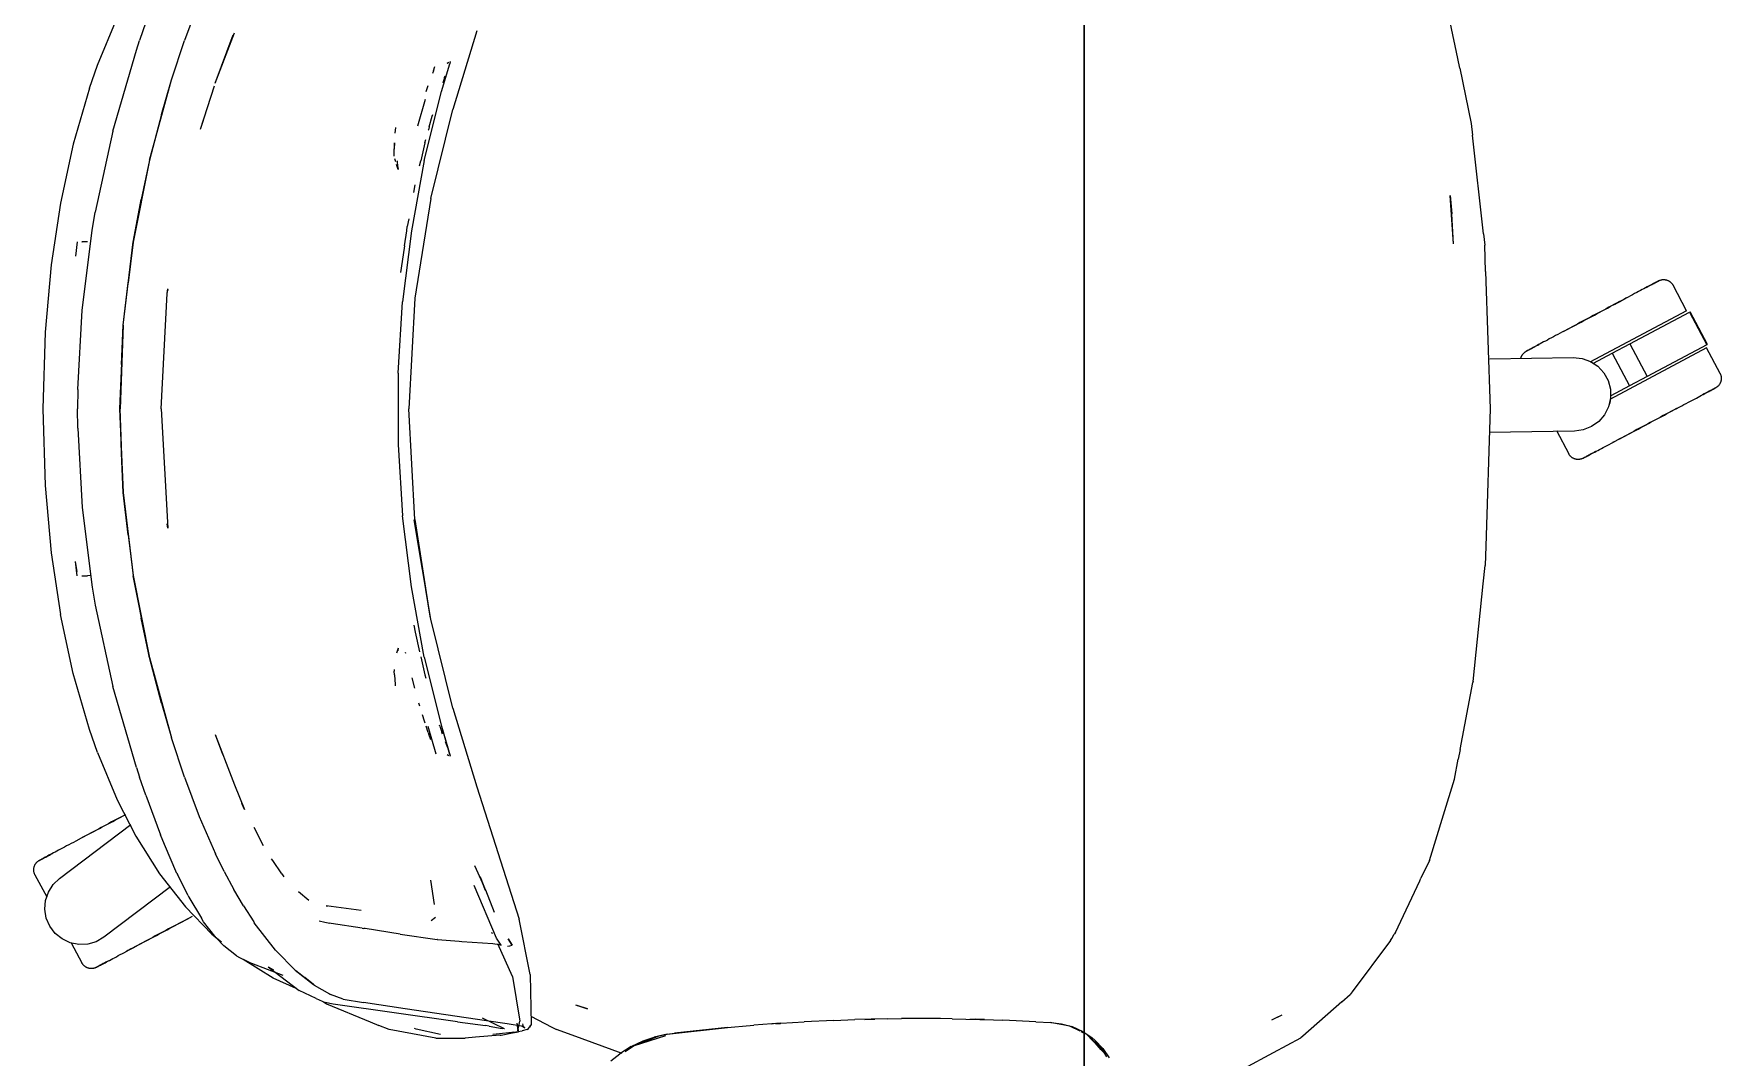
# Model space of a CAD drawing. Header units: millimetres. Extents: x 155927 to 295199, y -4084 to 97293.
# Drawn here: x 220558 to 221198, y 19066 to 19454 of the extents above; entities that cross this region are included whole.
import ezdxf

# ---------------------------------------------------------------- set-up
doc = ezdxf.new("R2010")
doc.units = ezdxf.units.MM
doc.header["$MEASUREMENT"] = 0
doc.layers.add('G-IMPT', color=8, linetype='CONTINUOUS', lineweight=9)
doc.layers.add('I-FURN', color=8, linetype='CONTINUOUS', lineweight=9)

msp = doc.modelspace()

# ---------------------------------------------------------------- linework, layer by layer
at = {"layer": 'G-IMPT'}
for p, q in [((220620.55, 19466.6), (220615.09, 19451.73)), ((220582, 19442.32), (220589.52, 19460.3)), ((220600.39, 19458.61), (220597.98, 19451.68)), ((220626.68, 19435.47), (220633.5, 19453.88)), ((220626.68, 19435.47), (220633.4, 19452.92)), ((220633.4, 19452.92), (220634.06, 19454.64)), ((220725.99, 19455.41), (220716.8, 19425.44)), ((221098.16, 19444.83), (221095.29, 19458.65)), ((220587.85, 19417.25), (220596.79, 19448.08)), ((220596.79, 19448.08), (220597.98, 19451.68)), ((220610.09, 19436.81), (220615.09, 19451.73)), ((220578.92, 19433.59), (220582, 19442.32)), ((220709.45, 19440.14), (220709.07, 19439.13)), ((220709.45, 19440.14), (220710.06, 19441.8)), ((220712.57, 19432.39), (220715.65, 19442.82)), ((220714.75, 19443.07), (220715.37, 19443.46)), ((220714.75, 19443.07), (220714.96, 19443.22)), ((220715.71, 19443.09), (220715.65, 19442.82)), ((220715.79, 19443.38), (220715.71, 19443.09)), ((220715.76, 19443.84), (220715.84, 19443.61)), ((220715.84, 19443.61), (220715.79, 19443.38)), ((221098.93, 19441.15), (221098.16, 19444.83)), ((221098.93, 19441.15), (221103.28, 19420.21)), ((220578.92, 19433.59), (220572.75, 19412.35)), ((220601.7, 19406.31), (220610.09, 19436.81)), ((220601.7, 19406.31), (220610.13, 19436.72)), ((220606.36, 19423.56), (220610.13, 19436.72)), ((220621.15, 19418), (220626.41, 19434.48)), ((220706.73, 19432.38), (220707.46, 19434.6)), ((220713.73, 19437.59), (220712.99, 19435.49)), ((220713.73, 19437.59), (220713.98, 19438.25)), ((220706.29, 19429.29), (220703.46, 19419.17)), ((220706.03, 19406.07), (220712.57, 19432.39)), ((220606.36, 19423.56), (220601.7, 19406.31)), ((220621.15, 19418), (220622.23, 19421.43)), ((220707.88, 19418.97), (220708.99, 19422.96)), ((220708.49, 19391.75), (220716.8, 19425.44)), ((220708.99, 19422.96), (220709.2, 19423.65)), ((220587.85, 19417.25), (220581.18, 19386.46)), ((220695, 19416.57), (220695.22, 19418.67)), ((220707.56, 19417.83), (220707.51, 19417.65)), ((220707.88, 19418.97), (220707.56, 19417.83)), ((221103.28, 19420.21), (221103.77, 19415.79)), ((221107.89, 19378.35), (221103.77, 19415.79)), ((220572.75, 19412.35), (220567.94, 19389.98)), ((220694.6, 19407.72), (220694.69, 19412.78)), ((220694.6, 19407.72), (220694.61, 19410.5)), ((220694.69, 19412.78), (220694.61, 19410.5)), ((220706.26, 19412.81), (220704.71, 19406.06)), ((220706.26, 19412.81), (220706.6, 19414.1)), ((220601.7, 19406.31), (220595.53, 19375.18)), ((220601.7, 19406.31), (220595.53, 19375.26)), ((220601.7, 19406.31), (220598.63, 19391.29)), ((220695.18, 19405.6), (220694.85, 19406.77)), ((220696.14, 19402.66), (220695.45, 19404.61)), ((220695.88, 19405.88), (220695.89, 19406.02)), ((220695.92, 19403.71), (220695.89, 19406.02)), ((220695.92, 19403.71), (220696.14, 19402.66)), ((220706.03, 19406.07), (220701.1, 19379.4)), ((220704.25, 19404.08), (220704.71, 19406.06)), ((220702.05, 19394.03), (220702.59, 19396.85)), ((220567.94, 19389.98), (220564.44, 19366.56)), ((220595.53, 19375.18), (220598.63, 19391.29)), ((220708.49, 19391.75), (220702.49, 19353.84)), ((221096.5, 19374.51), (221095.25, 19392.79)), ((221095.25, 19392.79), (221095.86, 19385.85)), ((220580, 19379.54), (220581.18, 19386.46)), ((220700.13, 19383.93), (220699.57, 19381.03)), ((221096.5, 19374.51), (221095.86, 19385.85)), ((220576.18, 19349.37), (220580, 19379.54)), ((220701.1, 19379.4), (220697.8, 19352.48)), ((220698.47, 19373.78), (220699.33, 19379.4)), ((220699.33, 19379.4), (220699.57, 19381.03)), ((221107.89, 19378.35), (221108.38, 19373.98)), ((220574.35, 19375.27), (220573.7, 19369.85)), ((220578.2, 19375.22), (220576.11, 19375.3)), ((220576.11, 19375.3), (220576.22, 19375.3)), ((220591.71, 19343.67), (220595.53, 19375.26)), ((220591.74, 19343.63), (220595.53, 19375.18)), ((220595.53, 19375.18), (220593.59, 19359.71)), ((220698.47, 19373.78), (220697.18, 19365.25)), ((221108.7, 19364.03), (221108.38, 19373.98)), ((220564.44, 19366.56), (220562.18, 19340.99)), ((220697.18, 19365.25), (220697, 19363.59)), ((221108.7, 19364.03), (221110.4, 19311.85)), ((220591.74, 19343.63), (220593.59, 19359.71)), ((220608.47, 19355.58), (220608.73, 19357.36)), ((220608.47, 19355.58), (220608.7, 19356.88)), ((220608.75, 19357.13), (220608.7, 19356.88)), ((220606.14, 19311.85), (220608.47, 19355.58)), ((220606.2, 19311.85), (220608.47, 19355.58)), ((220696.15, 19325.41), (220697.8, 19352.48)), ((220702.49, 19353.84), (220700.14, 19311.85)), ((220574.57, 19319.16), (220576.18, 19349.37)), ((220562.18, 19340.99), (220561.33, 19311.85)), ((220591.71, 19343.67), (220590.37, 19311.85)), ((220591.74, 19343.63), (220590.6, 19311.85)), ((220591.07, 19328.74), (220591.74, 19343.63)), ((220591.07, 19328.74), (220590.6, 19311.85)), ((220696.15, 19325.41), (220696.15, 19298.29)), ((220574.57, 19319.16), (220574.47, 19311.85)), ((220561.33, 19311.85), (220562.18, 19282.71)), ((220574.57, 19304.54), (220574.47, 19311.85)), ((220590.37, 19311.85), (220591.71, 19280.04)), ((220591.74, 19280.08), (220590.6, 19311.85)), ((220591.07, 19294.97), (220590.6, 19311.85)), ((220606.2, 19311.85), (220608.7, 19266.51)), ((220702.49, 19269.87), (220700.14, 19311.85)), ((221110.4, 19311.85), (221108.79, 19259.69)), ((220574.57, 19304.54), (220576.18, 19274.34)), ((220591.74, 19280.08), (220591.07, 19294.97)), ((220696.15, 19298.29), (220697.8, 19271.22)), ((220562.18, 19282.71), (220564.44, 19257.14)), ((220591.71, 19280.04), (220595.53, 19248.44)), ((220593.59, 19264), (220591.74, 19280.08)), ((220591.74, 19280.08), (220595.53, 19248.52)), ((220576.18, 19274.34), (220580, 19244.17)), ((220608.7, 19266.51), (220608.47, 19268.13)), ((220608.47, 19268.13), (220608.7, 19266.82)), ((220701.1, 19244.3), (220697.8, 19271.22)), ((220708.49, 19231.95), (220702.23, 19269.69)), ((220702.23, 19269.69), (220708.23, 19232.33)), ((220702.49, 19269.87), (220708.23, 19232.33)), ((220593.59, 19264), (220595.53, 19248.52)), ((220608.75, 19266.57), (220608.7, 19266.82)), ((220564.44, 19257.14), (220567.94, 19233.72)), ((221108.79, 19259.69), (221108.56, 19252.43)), ((220574.35, 19248.44), (220573.7, 19253.85)), ((220574.27, 19250.08), (220573.7, 19253.85)), ((220576.11, 19248.41), (220578.2, 19248.48)), ((220576.11, 19248.41), (220576.22, 19248.41)), ((220579.44, 19248.53), (220578.2, 19248.48)), ((220595.53, 19248.52), (220598.63, 19232.42)), ((220595.53, 19248.52), (220601.74, 19217.28)), ((220601.74, 19217.28), (220595.53, 19248.44)), ((221107.83, 19245.36), (221108.56, 19252.43)), ((220580, 19244.17), (220581.18, 19237.25)), ((220706.03, 19217.63), (220701.1, 19244.3)), ((221104.01, 19208.37), (221107.83, 19245.36)), ((220581.18, 19237.25), (220587.85, 19206.46)), ((220572.75, 19211.36), (220567.94, 19233.72)), ((220601.7, 19217.39), (220598.63, 19232.42)), ((220702.08, 19229.68), (220702.55, 19227.05)), ((220716.8, 19198.27), (220708.49, 19231.95)), ((220702.55, 19227.05), (220704.25, 19219.63)), ((220606.36, 19200.15), (220601.7, 19217.39)), ((220601.7, 19217.39), (220610.13, 19186.99)), ((220601.7, 19217.39), (220610.09, 19186.9)), ((220696.14, 19221.04), (220695.45, 19219.09)), ((220696.14, 19221.04), (220695.92, 19219.99)), ((220698.81, 19219.44), (220698.94, 19219.03)), ((220704.71, 19217.65), (220706.26, 19210.9)), ((220706.03, 19217.63), (220712.57, 19191.32)), ((220578.92, 19190.12), (220572.75, 19211.36)), ((220694.6, 19212.95), (220694.61, 19212.25)), ((220694.71, 19210.88), (220694.61, 19212.25)), ((220694.71, 19210.88), (220694.98, 19207.17)), ((220702.4, 19205.82), (220701.41, 19209.68)), ((220706.26, 19210.9), (220706.6, 19209.62)), ((220596.79, 19175.63), (220587.85, 19206.46)), ((220694.98, 19207.17), (220695.02, 19206.69)), ((220702.4, 19205.82), (220702.01, 19207.34)), ((221099.05, 19182.53), (221103.92, 19207.91)), ((221104.01, 19208.37), (221103.92, 19207.91)), ((220606.36, 19200.15), (220610.13, 19186.99)), ((220704.31, 19199.03), (220703.98, 19200.15)), ((220716.8, 19198.27), (220725.99, 19168.29)), ((220706.09, 19193.24), (220705.31, 19195.73)), ((220706.34, 19192.46), (220706.09, 19193.24)), ((220707.49, 19189.02), (220706.72, 19191.32)), ((220707.38, 19191.32), (220710.42, 19180.89)), ((220711.95, 19191.32), (220711.8, 19191.78)), ((220711.95, 19191.32), (220712.68, 19189.09)), ((220712.57, 19191.32), (220715.84, 19180.09)), ((220712.57, 19191.32), (220715.64, 19180.78)), ((220712.57, 19191.32), (220715.69, 19180.49)), ((220582, 19181.38), (220578.92, 19190.12)), ((220615.09, 19171.98), (220610.09, 19186.9)), ((220626.68, 19188.24), (220629.41, 19180.8)), ((220626.68, 19188.24), (220633.4, 19170.79)), ((220707.49, 19189.02), (220707.74, 19188.3)), ((220708.5, 19186.14), (220707.74, 19188.3)), ((220712.97, 19188.29), (220712.68, 19189.09)), ((220713.95, 19185.54), (220714.3, 19184.57)), ((220714.3, 19184.57), (220714.7, 19183.5)), ((220582, 19181.38), (220589.52, 19163.41)), ((220714.75, 19180.63), (220715.37, 19180.25)), ((220714.75, 19180.63), (220714.96, 19180.49)), ((220715.64, 19180.78), (220715.69, 19180.49)), ((220715.84, 19180.09), (220715.71, 19179.85)), ((221096.89, 19171.26), (221098.35, 19178.86)), ((221099.05, 19182.53), (221098.35, 19178.86)), ((220596.79, 19175.63), (220597.98, 19172.02)), ((220600.32, 19165.2), (220597.98, 19172.02)), ((220615.09, 19171.98), (220620.55, 19157.1)), ((221092.7, 19157.65), (221096.89, 19171.26)), ((220600.32, 19165.2), (220605.93, 19150.13)), ((220633.4, 19170.79), (220634.06, 19169.06)), ((220634.06, 19169.06), (220637.79, 19159.74)), ((220725.99, 19168.29), (220741.98, 19118.05)), ((220589.52, 19163.41), (220596.61, 19149.63)), ((220637.79, 19159.74), (220636.79, 19161.98)), ((220620.55, 19157.1), (220626.73, 19142.87)), ((220644.96, 19145.9), (220641.42, 19152.87)), ((221087.38, 19140.38), (221092.7, 19157.65)), ((220596.61, 19149.63), (220605.58, 19135.34)), ((220607.4, 19146.45), (220605.93, 19150.13)), ((220612.18, 19135.49), (220607.4, 19146.45)), ((220630.12, 19136.15), (220626.73, 19142.87)), ((220648.49, 19140.42), (220648.09, 19141)), ((220651.98, 19135.29), (220648.49, 19140.42)), ((221087.38, 19140.38), (221084.19, 19133.62)), ((220605.58, 19135.34), (220615.39, 19122.73)), ((220612.18, 19135.49), (220612.4, 19135.05)), ((220616.4, 19127.04), (220612.4, 19135.05)), ((220630.12, 19136.15), (220633.69, 19129.36)), ((220651.98, 19135.29), (220652.73, 19134.19)), ((220709.94, 19123.71), (220708.55, 19132.87)), ((220728.27, 19131.61), (220725.23, 19138.33)), ((220729.3, 19129.03), (220727.28, 19134.15)), ((220729.3, 19129.24), (220727.28, 19134.14)), ((220727.28, 19134.14), (220729.3, 19129.03)), ((221074.49, 19113.06), (221083.75, 19132.7)), ((221083.75, 19132.7), (221084.19, 19133.62)), ((220616.4, 19127.04), (220616.7, 19126.44)), ((220616.7, 19126.44), (220621.44, 19118.44)), ((220637.46, 19123.13), (220633.69, 19129.36)), ((220658.26, 19128.66), (220662.16, 19125.32)), ((220733.44, 19110.9), (220725, 19130.87)), ((220729.3, 19129.24), (220732.55, 19120.77)), ((220625.34, 19112.44), (220615.39, 19122.73)), ((220637.46, 19123.13), (220641.34, 19117.03)), ((220682.11, 19121.38), (220668.75, 19123.16)), ((220668.75, 19123.16), (220669.23, 19123.01)), ((220709.94, 19123.71), (220709.9, 19124.05)), ((220622.3, 19117.15), (220621.44, 19118.44)), ((220627.02, 19111.02), (220622.3, 19117.15)), ((220641.34, 19117.03), (220641.51, 19116.77)), ((220649.53, 19106.34), (220641.51, 19116.77)), ((220666.07, 19117.46), (220668.24, 19117)), ((220668.24, 19117), (220670.22, 19116.58)), ((220670.69, 19116.5), (220670.22, 19116.58)), ((220682.41, 19114.7), (220670.69, 19116.5)), ((220682.41, 19114.7), (220683.02, 19114.6)), ((220683.53, 19114.52), (220683.02, 19114.6)), ((220696.89, 19112.41), (220683.53, 19114.52)), ((220710.3, 19118.76), (220708.66, 19117.48)), ((220746.17, 19097.1), (220741.98, 19118.05)), ((220625.34, 19112.44), (220629.02, 19109.44)), ((220629.91, 19108), (220627.02, 19111.02)), ((220634.77, 19104.13), (220629.91, 19108)), ((220696.89, 19112.41), (220710.96, 19110.38)), ((220711.04, 19110.37), (220710.96, 19110.38)), ((220711.04, 19110.37), (220719.28, 19109.75)), ((220719.28, 19109.75), (220720.27, 19109.68)), ((220720.27, 19109.68), (220728.12, 19109.12)), ((220728.12, 19109.12), (220732, 19108.82)), ((220731.98, 19112.61), (220731.55, 19112.88)), ((220732.08, 19108.81), (220732, 19108.82)), ((220732.08, 19108.81), (220734.46, 19108.52)), ((220735.2, 19108.23), (220733.44, 19110.9)), ((220739.54, 19096.39), (220733.93, 19108.74)), ((220734.47, 19108.51), (220734.46, 19108.52)), ((220734.47, 19108.51), (220735.2, 19108.23)), ((220737.61, 19107.82), (220738.46, 19107.93)), ((220739.4, 19108.22), (220737.81, 19110.69)), ((220737.81, 19110.69), (220739.34, 19108.2)), ((220739.34, 19108.2), (220737.85, 19110.67)), ((220738.46, 19107.93), (220739.34, 19108.2)), ((220739.4, 19108.22), (220739.34, 19108.2)), ((221072.66, 19110), (221058.09, 19090.51)), ((221072.66, 19110), (221073.12, 19110.77)), ((221073.12, 19110.77), (221074.06, 19112.35)), ((221074.49, 19113.06), (221074.06, 19112.35)), ((220634.77, 19104.13), (220635.91, 19103.52)), ((220635.91, 19103.52), (220638.35, 19102.35)), ((220648.71, 19095.7), (220637.27, 19102.83)), ((220638.35, 19102.35), (220640.58, 19101.27)), ((220652.48, 19096.76), (220640.58, 19101.27)), ((220649.53, 19106.34), (220657.26, 19098.44)), ((220646.83, 19100), (220648.86, 19098.83)), ((220646.83, 19100), (220658.53, 19091.05)), ((220657.34, 19091.72), (220648.71, 19095.7)), ((220657.06, 19098.74), (220664, 19093.35)), ((220657.06, 19098.74), (220660.63, 19095.93)), ((220664.23, 19093.02), (220657.26, 19098.44)), ((220664, 19093.35), (220660.63, 19095.93)), ((220739.54, 19096.39), (220742.26, 19079.35)), ((220746.17, 19097.1), (220746.56, 19078.11)), ((220665.05, 19088.02), (220658.53, 19091.05)), ((220664.23, 19093.02), (220670.06, 19089.73)), ((220665.05, 19088.02), (220668.42, 19086.45)), ((220670.06, 19089.73), (220670.49, 19089.52)), ((220675.28, 19087.76), (220670.49, 19089.52)), ((220675.28, 19087.76), (220682.95, 19086.46)), ((221054.11, 19086.67), (221057.37, 19089.54)), ((221058.09, 19090.51), (221057.37, 19089.54)), ((220667.8, 19086.73), (220668.97, 19085.96)), ((220671.41, 19085.8), (220668.42, 19086.45)), ((220668.97, 19085.96), (220685.43, 19079.17)), ((220718.63, 19079.13), (220671.41, 19085.8)), ((220698.71, 19084.07), (220682.95, 19086.46)), ((220729.59, 19079.52), (220698.71, 19084.07)), ((220746.49, 19081.3), (220754.39, 19077.16)), ((220763.43, 19085.64), (220767.89, 19084)), ((220763.43, 19085.64), (220764.01, 19085.38)), ((220767.89, 19084), (220764.01, 19085.38)), ((221031.36, 19081.67), (221027.47, 19079.72)), ((221031.36, 19081.67), (221029.06, 19080.5)), ((221054.11, 19086.67), (221039.32, 19073.65)), ((220685.43, 19079.17), (220688.79, 19077.77)), ((220692.65, 19076.18), (220688.79, 19077.77)), ((220710.35, 19072.94), (220692.65, 19076.18)), ((220702.9, 19076.4), (220702.33, 19076.55)), ((220712.21, 19074.35), (220702.9, 19076.4)), ((220718.63, 19079.13), (220729.29, 19077.69)), ((220736.47, 19076.5), (220728.07, 19080.49)), ((220730.59, 19077.47), (220729.29, 19077.69)), ((220737.44, 19078.4), (220729.59, 19079.52)), ((220730.59, 19077.47), (220735.61, 19076.64)), ((220739.28, 19075.1), (220734.6, 19074.58)), ((220735.23, 19074.1), (220739.48, 19074.91)), ((220736.47, 19076.5), (220735.61, 19076.64)), ((220743.71, 19077.3), (220737.44, 19078.4)), ((220739.9, 19075.17), (220739.28, 19075.1)), ((220739.48, 19074.91), (220741.81, 19075.36)), ((220739.9, 19075.17), (220743.17, 19075.71)), ((220741.08, 19078.64), (220741.57, 19075.77)), ((220741.08, 19078.64), (220741.81, 19075.36)), ((220741.57, 19075.77), (220742.26, 19079.35)), ((220743.09, 19077.46), (220743.71, 19077.3)), ((220743.09, 19077.46), (220744.19, 19076.91)), ((220745.04, 19076.26), (220743.17, 19075.71)), ((220743.29, 19078.34), (220743.36, 19077.84)), ((220743.68, 19077.3), (220743.36, 19077.84)), ((220743.68, 19077.3), (220744.19, 19076.91)), ((220745.04, 19076.26), (220745.58, 19076.58)), ((220745.58, 19076.58), (220745.95, 19077.07)), ((220746.56, 19078.11), (220745.95, 19077.07)), ((220746.08, 19077.7), (220745.95, 19077.07)), ((220745.95, 19077.07), (220745.97, 19077.15)), ((220746.08, 19077.7), (220745.97, 19077.15)), ((220754.39, 19077.16), (220756.15, 19076.23)), ((220762.12, 19074.04), (220756.15, 19076.23)), ((220798.17, 19074.5), (220821.12, 19076.96)), ((220798.17, 19074.5), (220819.61, 19076.86)), ((220821.12, 19076.96), (220800.99, 19074.84)), ((220819.61, 19076.86), (220831, 19077.84)), ((220841.29, 19078.57), (220831, 19077.84)), ((220839.25, 19078.43), (220837.83, 19078.3)), ((220839.25, 19078.43), (220841.15, 19078.52)), ((220841.29, 19078.57), (220850.16, 19079.13)), ((220861.47, 19079.67), (220850.16, 19079.13)), ((220861.47, 19079.67), (220869.35, 19079.96)), ((220881.65, 19080.26), (220869.35, 19079.96)), ((220873.22, 19080.04), (220874.88, 19080.12)), ((220874.88, 19080.12), (220876.96, 19080.12)), ((220881.65, 19080.26), (220887.12, 19080.33)), ((220901.84, 19080.34), (220887.12, 19080.33)), ((220906.35, 19080.29), (220901.84, 19080.34)), ((220906.35, 19080.29), (220922.02, 19079.91)), ((220913.08, 19080.11), (220915.29, 19080.11)), ((220918.62, 19079.96), (220915.29, 19080.11)), ((220922.02, 19079.91), (220925.56, 19079.78)), ((220938.12, 19079.17), (220925.56, 19079.78)), ((220938.12, 19079.17), (220943.79, 19078.88)), ((220950.91, 19077.51), (220943.56, 19078.88)), ((220943.79, 19078.88), (220947.8, 19078.38)), ((220947.8, 19078.38), (220951.75, 19077.32)), ((220954.87, 19075.56), (220950.91, 19077.51)), ((220956.08, 19075.33), (220951.75, 19077.32)), ((220955.17, 19075.41), (220956.44, 19074.78)), ((220956.44, 19075.08), (220959.3, 19073.13)), ((221029.06, 19080.5), (221027.47, 19079.72)), ((220710.35, 19072.94), (220717.31, 19072.92)), ((220717.31, 19072.92), (220721.48, 19072.91)), ((220725.44, 19073.26), (220721.48, 19072.91)), ((220734.76, 19074.06), (220725.44, 19073.26)), ((220734.6, 19074.58), (220732, 19074.37)), ((220734.76, 19074.06), (220735.23, 19074.1)), ((220781.06, 19067.1), (220762.12, 19074.04)), ((220784.49, 19069.71), (220780.17, 19066.98)), ((220785.82, 19070.1), (220782.24, 19067.68)), ((220784.49, 19069.71), (220789.08, 19071.9)), ((220785.82, 19070.1), (220797.67, 19073.92)), ((220795.04, 19073.71), (220785.82, 19070.1)), ((220785.82, 19070.1), (220788.52, 19071)), ((220788.52, 19071), (220797.67, 19073.92)), ((220789.08, 19071.9), (220793.21, 19073.35)), ((220798.17, 19074.5), (220793.21, 19073.35)), ((220798.09, 19074.29), (220795.04, 19073.71)), ((220798.17, 19074.5), (220800.99, 19074.84)), ((220963.11, 19069), (220957.41, 19074.31)), ((220964.31, 19066.92), (220957.41, 19074.31)), ((220957.41, 19074.31), (220959.82, 19072.07)), ((220960.62, 19071.99), (220959.3, 19073.13)), ((220962.9, 19068.54), (220959.82, 19072.07)), ((220960.62, 19071.99), (220963.48, 19068.95)), ((220965, 19065.85), (220963.11, 19069)), ((220963.48, 19068.95), (220965.93, 19065.49)), ((221028.22, 19067.48), (221038.66, 19073.06)), ((221039.32, 19073.65), (221038.66, 19073.06)), ((220776.86, 19064.36), (220780.17, 19066.98)), ((220964.31, 19066.92), (220963.03, 19068.39)), ((221016.99, 19061.47), (221028.22, 19067.48))]:
    msp.add_line(p, q, dxfattribs=at)
at = {"layer": 'I-FURN'}
for p, q in [((220956.44, 19874.09), (220956.44, 17874.09)), ((220956.44, 17874.09), (220956.44, 19874.09)), ((221167.49, 19356.77), (221166.78, 19356.39)), ((221168.17, 19357.13), (221167.49, 19356.77)), ((221168.81, 19357.47), (221168.17, 19357.13)), ((221169.43, 19357.8), (221168.81, 19357.47)), ((221170.01, 19358.11), (221169.43, 19357.8)), ((221169.7, 19357.95), (221170.27, 19358.25)), ((221170.57, 19358.41), (221170.01, 19358.11)), ((221170.27, 19358.25), (221170.81, 19358.53)), ((221171.08, 19358.68), (221170.57, 19358.41)), ((221170.81, 19358.53), (221171.31, 19358.8)), ((221171.56, 19358.94), (221171.08, 19358.68)), ((221171.31, 19358.8), (221171.77, 19359.05)), ((221172.01, 19359.17), (221171.56, 19358.94)), ((221171.77, 19359.05), (221172.2, 19359.28)), ((221172.42, 19359.39), (221172.01, 19359.17)), ((221172.2, 19359.28), (221172.6, 19359.49)), ((221172.79, 19359.59), (221172.42, 19359.39)), ((221172.6, 19359.49), (221172.95, 19359.67)), ((221173.13, 19359.77), (221172.79, 19359.59)), ((221172.95, 19359.67), (221173.27, 19359.84)), ((221173.43, 19359.93), (221173.13, 19359.77)), ((221173.27, 19359.84), (221173.55, 19359.99)), ((221173.68, 19360.06), (221173.43, 19359.93)), ((221173.55, 19359.99), (221173.79, 19360.12)), ((221173.9, 19360.18), (221173.68, 19360.06)), ((221173.79, 19360.12), (221173.99, 19360.23)), ((221174.08, 19360.28), (221173.9, 19360.18)), ((221173.99, 19360.23), (221174.15, 19360.31)), ((221174.22, 19360.35), (221174.08, 19360.28)), ((221174.15, 19360.31), (221174.28, 19360.38)), ((221174.32, 19360.4), (221174.22, 19360.35)), ((221174.28, 19360.38), (221174.36, 19360.42)), ((221174.38, 19360.44), (221174.32, 19360.4)), ((221174.36, 19360.42), (221174.4, 19360.44)), ((221174.4, 19360.45), (221174.38, 19360.44)), ((221174.4, 19360.45), (221174.55, 19360.52)), ((221174.4, 19360.44), (221174.4, 19360.45)), ((221174.55, 19360.52), (221174.7, 19360.59)), ((221174.7, 19360.59), (221174.84, 19360.65)), ((221174.84, 19360.65), (221175, 19360.7)), ((221175, 19360.7), (221175.15, 19360.75)), ((221175.15, 19360.75), (221175.31, 19360.79)), ((221175.31, 19360.79), (221175.46, 19360.83)), ((221175.46, 19360.83), (221175.62, 19360.86)), ((221175.62, 19360.86), (221175.78, 19360.89)), ((221175.78, 19360.89), (221175.94, 19360.9)), ((221175.94, 19360.9), (221176.1, 19360.91)), ((221176.1, 19360.91), (221176.26, 19360.92)), ((221176.26, 19360.92), (221176.42, 19360.92)), ((221176.42, 19360.92), (221176.58, 19360.91)), ((221176.58, 19360.91), (221176.74, 19360.89)), ((221176.74, 19360.89), (221176.9, 19360.87)), ((221176.9, 19360.87), (221177.06, 19360.85)), ((221177.06, 19360.85), (221177.22, 19360.81)), ((221177.22, 19360.81), (221177.38, 19360.77)), ((221177.38, 19360.77), (221177.53, 19360.72)), ((221177.53, 19360.72), (221177.68, 19360.67)), ((221177.68, 19360.67), (221177.83, 19360.61)), ((221177.83, 19360.61), (221177.98, 19360.55)), ((221177.98, 19360.55), (221178.13, 19360.48)), ((221178.13, 19360.48), (221178.27, 19360.4)), ((221178.27, 19360.4), (221178.41, 19360.32)), ((221178.41, 19360.32), (221178.54, 19360.23)), ((221178.54, 19360.23), (221178.68, 19360.14)), ((221178.68, 19360.14), (221178.8, 19360.04)), ((221178.8, 19360.04), (221178.93, 19359.94)), ((221178.93, 19359.94), (221179.05, 19359.83)), ((221179.05, 19359.83), (221179.16, 19359.72)), ((221179.16, 19359.72), (221179.27, 19359.6)), ((221179.27, 19359.6), (221179.38, 19359.48)), ((221179.38, 19359.48), (221179.48, 19359.36)), ((221179.48, 19359.36), (221179.58, 19359.23)), ((221179.58, 19359.23), (221179.67, 19359.1)), ((221179.67, 19359.1), (221179.75, 19358.96)), ((221179.75, 19358.96), (221179.83, 19358.82)), ((221179.83, 19358.82), (221179.86, 19358.78)), ((221185.01, 19349.09), (221179.86, 19358.78)), ((221155.51, 19350.4), (221154.53, 19349.88)), ((221154.98, 19350.12), (221155.95, 19350.64)), ((221156.47, 19350.91), (221155.51, 19350.4)), ((221155.95, 19350.64), (221156.92, 19351.15)), ((221157.43, 19351.42), (221156.47, 19350.91)), ((221156.92, 19351.15), (221157.87, 19351.65)), ((221158.38, 19351.92), (221157.43, 19351.42)), ((221157.87, 19351.65), (221158.81, 19352.15)), ((221159.31, 19352.42), (221158.38, 19351.92)), ((221158.81, 19352.15), (221159.73, 19352.64)), ((221160.22, 19352.9), (221159.31, 19352.42)), ((221159.73, 19352.64), (221160.63, 19353.12)), ((221161.12, 19353.38), (221160.22, 19352.9)), ((221160.63, 19353.12), (221161.52, 19353.6)), ((221161.99, 19353.85), (221161.12, 19353.38)), ((221161.52, 19353.6), (221162.39, 19354.06)), ((221162.85, 19354.3), (221161.99, 19353.85)), ((221162.39, 19354.06), (221163.24, 19354.51)), ((221163.68, 19354.75), (221162.85, 19354.3)), ((221164.5, 19355.18), (221163.68, 19354.75)), ((221165.28, 19355.6), (221164.5, 19355.18)), ((221166.05, 19356), (221165.28, 19355.6)), ((221166.78, 19356.39), (221166.05, 19356)), ((221143.56, 19344.04), (221142.58, 19343.53)), ((221143.03, 19343.76), (221144.01, 19344.28)), ((221144.54, 19344.57), (221143.56, 19344.04)), ((221144.01, 19344.28), (221145, 19344.81)), ((221145.53, 19345.09), (221144.54, 19344.57)), ((221145, 19344.81), (221145.99, 19345.34)), ((221146.53, 19345.62), (221145.53, 19345.09)), ((221145.99, 19345.34), (221146.99, 19345.87)), ((221147.53, 19346.16), (221146.53, 19345.62)), ((221146.99, 19345.87), (221147.99, 19346.4)), ((221148.53, 19346.69), (221147.53, 19346.16)), ((221147.99, 19346.4), (221149, 19346.94)), ((221185.01, 19349.09), (221148.26, 19329.55)), ((221149.54, 19347.23), (221148.53, 19346.69)), ((221149, 19346.94), (221150, 19347.47)), ((221150.54, 19347.76), (221149.54, 19347.23)), ((221150, 19347.47), (221151.01, 19348.01)), ((221151.55, 19348.29), (221150.54, 19347.76)), ((221151.01, 19348.01), (221152.01, 19348.54)), ((221152.55, 19348.82), (221151.55, 19348.29)), ((221152.01, 19348.54), (221153, 19349.07)), ((221153.54, 19349.35), (221152.55, 19348.82)), ((221153, 19349.07), (221154, 19349.59)), ((221154.53, 19349.88), (221153.54, 19349.35)), ((221154, 19349.59), (221154.98, 19350.12)), ((221163.42, 19336.48), (221186.13, 19348.56)), ((221186.13, 19348.56), (221192.7, 19336.2)), ((221192.87, 19336.29), (221186.3, 19348.65)), ((221131.43, 19337.59), (221130.73, 19337.23)), ((221132.15, 19337.98), (221131.43, 19337.59)), ((221132.9, 19338.38), (221132.15, 19337.98)), ((221133.67, 19338.79), (221132.9, 19338.38)), ((221134.47, 19339.22), (221133.67, 19338.79)), ((221135.3, 19339.65), (221134.47, 19339.22)), ((221136.15, 19340.1), (221135.3, 19339.65)), ((221137.01, 19340.57), (221136.15, 19340.1)), ((221137.9, 19341.04), (221137.01, 19340.57)), ((221138.81, 19341.52), (221137.9, 19341.04)), ((221138.32, 19341.26), (221139.23, 19341.74)), ((221139.73, 19342.01), (221138.81, 19341.52)), ((221139.23, 19341.74), (221140.16, 19342.24)), ((221140.67, 19342.51), (221139.73, 19342.01)), ((221140.16, 19342.24), (221141.1, 19342.74)), ((221141.62, 19343.01), (221140.67, 19342.51)), ((221141.1, 19342.74), (221142.06, 19343.25)), ((221142.58, 19343.53), (221141.62, 19343.01)), ((221142.06, 19343.25), (221143.03, 19343.76)), ((221110.35, 19330.82), (221141.98, 19331.37)), ((221122.1, 19331.08), (221122.14, 19331.24)), ((221122.14, 19331.24), (221122.19, 19331.39)), ((221122.19, 19331.39), (221122.24, 19331.54)), ((221122.24, 19331.54), (221122.3, 19331.69)), ((221122.3, 19331.69), (221122.36, 19331.84)), ((221122.36, 19331.84), (221122.43, 19331.99)), ((221122.43, 19331.99), (221122.51, 19332.13)), ((221122.51, 19332.13), (221122.59, 19332.27)), ((221122.59, 19332.27), (221122.68, 19332.4)), ((221122.68, 19332.4), (221122.77, 19332.54)), ((221122.77, 19332.54), (221122.87, 19332.66)), ((221122.87, 19332.66), (221122.97, 19332.79)), ((221122.97, 19332.79), (221123.08, 19332.91)), ((221123.08, 19332.91), (221123.19, 19333.02)), ((221123.19, 19333.02), (221123.31, 19333.13)), ((221123.31, 19333.13), (221123.43, 19333.24)), ((221123.43, 19333.24), (221123.55, 19333.34)), ((221123.55, 19333.34), (221123.68, 19333.44)), ((221123.68, 19333.44), (221123.82, 19333.53)), ((221123.82, 19333.53), (221123.95, 19333.61)), ((221123.95, 19333.61), (221124.09, 19333.69)), ((221124.09, 19333.69), (221124.13, 19333.72)), ((221124.13, 19333.72), (221124.15, 19333.73)), ((221124.14, 19333.72), (221124.13, 19333.72)), ((221124.18, 19333.74), (221124.14, 19333.72)), ((221124.15, 19333.73), (221124.21, 19333.76)), ((221124.26, 19333.78), (221124.18, 19333.74)), ((221124.21, 19333.76), (221124.31, 19333.81)), ((221124.38, 19333.85), (221124.26, 19333.78)), ((221124.31, 19333.81), (221124.45, 19333.89)), ((221124.54, 19333.94), (221124.38, 19333.85)), ((221124.45, 19333.89), (221124.63, 19333.98)), ((221124.75, 19334.04), (221124.54, 19333.94)), ((221124.63, 19333.98), (221124.85, 19334.1)), ((221124.99, 19334.17), (221124.75, 19334.04)), ((221124.85, 19334.1), (221125.11, 19334.24)), ((221125.27, 19334.32), (221124.99, 19334.17)), ((221125.11, 19334.24), (221125.41, 19334.39)), ((221125.58, 19334.49), (221125.27, 19334.32)), ((221125.41, 19334.39), (221125.74, 19334.57)), ((221125.94, 19334.68), (221125.58, 19334.49)), ((221125.74, 19334.57), (221126.11, 19334.77)), ((221126.33, 19334.89), (221125.94, 19334.68)), ((221126.11, 19334.77), (221126.52, 19334.99)), ((221126.76, 19335.11), (221126.33, 19334.89)), ((221126.52, 19334.99), (221126.97, 19335.23)), ((221127.23, 19335.36), (221126.76, 19335.11)), ((221126.97, 19335.23), (221127.45, 19335.48)), ((221127.73, 19335.63), (221127.23, 19335.36)), ((221127.45, 19335.48), (221127.97, 19335.76)), ((221128.26, 19335.91), (221127.73, 19335.63)), ((221127.97, 19335.76), (221128.52, 19336.05)), ((221128.83, 19336.22), (221128.26, 19335.91)), ((221128.52, 19336.05), (221129.11, 19336.36)), ((221129.43, 19336.54), (221128.83, 19336.22)), ((221130.07, 19336.87), (221129.43, 19336.54)), ((221130.73, 19337.23), (221130.07, 19336.87)), ((221141.98, 19331.37), (221145.33, 19331.02)), ((221145.33, 19331.02), (221148.5, 19329.88)), ((221149.63, 19329.16), (221156.78, 19332.95)), ((221192.52, 19334.97), (221155.8, 19315.44)), ((221156.78, 19332.95), (221163.42, 19336.48)), ((221156.78, 19332.95), (221163.35, 19320.59)), ((221163.42, 19336.48), (221169.99, 19324.12)), ((221192.7, 19336.2), (221169.99, 19324.12)), ((221197.67, 19325.28), (221192.52, 19334.97)), ((221148.5, 19329.88), (221151.31, 19328.02)), ((221151.31, 19328.02), (221153.59, 19325.53)), ((221153.59, 19325.53), (221155.21, 19322.57)), ((221197.67, 19325.28), (221197.74, 19325.14)), ((221197.74, 19325.14), (221197.81, 19324.99)), ((221197.81, 19324.99), (221197.87, 19324.84)), ((221197.87, 19324.84), (221197.92, 19324.69)), ((221197.92, 19324.69), (221197.97, 19324.54)), ((221155.21, 19322.57), (221156.08, 19319.31)), ((221156.08, 19319.31), (221156.14, 19315.94)), ((221163.35, 19320.59), (221156.21, 19316.79)), ((221169.99, 19324.12), (221163.35, 19320.59)), ((221193.16, 19318.32), (221192.68, 19318.06)), ((221192.9, 19318.18), (221193.37, 19318.43)), ((221193.61, 19318.56), (221193.16, 19318.32)), ((221193.37, 19318.43), (221193.8, 19318.66)), ((221194.02, 19318.78), (221193.61, 19318.56)), ((221193.8, 19318.66), (221194.19, 19318.87)), ((221194.39, 19318.97), (221194.02, 19318.78)), ((221194.19, 19318.87), (221194.55, 19319.06)), ((221194.72, 19319.15), (221194.39, 19318.97)), ((221194.55, 19319.06), (221194.87, 19319.23)), ((221195.02, 19319.31), (221194.72, 19319.15)), ((221194.87, 19319.23), (221195.15, 19319.38)), ((221195.28, 19319.45), (221195.02, 19319.31)), ((221195.15, 19319.38), (221195.39, 19319.5)), ((221195.5, 19319.56), (221195.28, 19319.45)), ((221195.39, 19319.5), (221195.59, 19319.61)), ((221195.68, 19319.66), (221195.5, 19319.56)), ((221195.59, 19319.61), (221195.75, 19319.7)), ((221195.82, 19319.74), (221195.68, 19319.66)), ((221195.75, 19319.7), (221195.87, 19319.76)), ((221195.92, 19319.79), (221195.82, 19319.74)), ((221195.87, 19319.76), (221195.95, 19319.81)), ((221195.98, 19319.82), (221195.92, 19319.79)), ((221195.95, 19319.81), (221195.99, 19319.83)), ((221196, 19319.83), (221195.98, 19319.82)), ((221195.99, 19319.83), (221196, 19319.83)), ((221196.04, 19319.85), (221196, 19319.83)), ((221196.18, 19319.93), (221196.04, 19319.85)), ((221196.32, 19320.02), (221196.18, 19319.93)), ((221196.45, 19320.11), (221196.32, 19320.02)), ((221196.58, 19320.2), (221196.45, 19320.11)), ((221196.7, 19320.31), (221196.58, 19320.2)), ((221196.82, 19320.41), (221196.7, 19320.31)), ((221196.94, 19320.52), (221196.82, 19320.41)), ((221197.05, 19320.64), (221196.94, 19320.52)), ((221197.16, 19320.76), (221197.05, 19320.64)), ((221197.26, 19320.88), (221197.16, 19320.76)), ((221197.36, 19321.01), (221197.26, 19320.88)), ((221197.45, 19321.14), (221197.36, 19321.01)), ((221197.54, 19321.28), (221197.45, 19321.14)), ((221197.62, 19321.42), (221197.54, 19321.28)), ((221197.7, 19321.56), (221197.62, 19321.42)), ((221197.77, 19321.7), (221197.7, 19321.56)), ((221197.83, 19321.85), (221197.77, 19321.7)), ((221197.89, 19322), (221197.83, 19321.85)), ((221197.95, 19322.16), (221197.89, 19322)), ((221197.99, 19322.31), (221197.95, 19322.16)), ((221197.97, 19324.54), (221198.01, 19324.38)), ((221198.03, 19322.47), (221197.99, 19322.31)), ((221198.01, 19324.38), (221198.05, 19324.22)), ((221198.07, 19322.62), (221198.03, 19322.47)), ((221198.05, 19324.22), (221198.08, 19324.07)), ((221198.09, 19322.78), (221198.07, 19322.62)), ((221198.08, 19324.07), (221198.11, 19323.91)), ((221198.11, 19322.94), (221198.09, 19322.78)), ((221198.11, 19323.91), (221198.12, 19323.75)), ((221198.13, 19323.1), (221198.11, 19322.94)), ((221198.12, 19323.75), (221198.13, 19323.59)), ((221198.13, 19323.59), (221198.14, 19323.42)), ((221198.14, 19323.26), (221198.13, 19323.1)), ((221198.14, 19323.42), (221198.14, 19323.26)), ((221155.39, 19312.65), (221153.87, 19309.63)), ((221156.14, 19315.94), (221155.39, 19312.65)), ((221180.9, 19311.8), (221179.97, 19311.31)), ((221180.4, 19311.54), (221181.32, 19312.03)), ((221181.82, 19312.29), (221180.9, 19311.8)), ((221181.32, 19312.03), (221182.23, 19312.51)), ((221182.23, 19312.51), (221183.12, 19312.98)), ((221183.12, 19312.98), (221183.99, 19313.44)), ((221183.99, 19313.44), (221184.83, 19313.89)), ((221184.83, 19313.89), (221185.66, 19314.33)), ((221185.66, 19314.33), (221186.46, 19314.76)), ((221186.46, 19314.76), (221187.23, 19315.17)), ((221187.23, 19315.17), (221187.98, 19315.57)), ((221187.98, 19315.57), (221188.71, 19315.95)), ((221188.71, 19315.95), (221189.4, 19316.32)), ((221189.4, 19316.32), (221190.06, 19316.67)), ((221190.06, 19316.67), (221190.7, 19317.01)), ((221190.7, 19317.01), (221191.3, 19317.33)), ((221191.61, 19317.5), (221191.03, 19317.19)), ((221191.3, 19317.33), (221191.87, 19317.63)), ((221192.16, 19317.79), (221191.61, 19317.5)), ((221191.87, 19317.63), (221192.4, 19317.92)), ((221192.68, 19318.06), (221192.16, 19317.79)), ((221192.4, 19317.92), (221192.9, 19318.18)), ((221151.68, 19307.07), (221148.94, 19305.11)), ((221153.87, 19309.63), (221151.68, 19307.07)), ((221169.13, 19305.54), (221168.12, 19305.01)), ((221168.58, 19305.25), (221169.59, 19305.79)), ((221170.13, 19306.08), (221169.13, 19305.54)), ((221169.59, 19305.79), (221170.59, 19306.32)), ((221171.13, 19306.61), (221170.13, 19306.08)), ((221170.59, 19306.32), (221171.6, 19306.86)), ((221172.14, 19307.14), (221171.13, 19306.61)), ((221171.6, 19306.86), (221172.6, 19307.39)), ((221173.14, 19307.68), (221172.14, 19307.14)), ((221172.6, 19307.39), (221173.6, 19307.92)), ((221174.14, 19308.21), (221173.14, 19307.68)), ((221173.6, 19307.92), (221174.6, 19308.45)), ((221175.14, 19308.74), (221174.14, 19308.21)), ((221174.6, 19308.45), (221175.59, 19308.98)), ((221176.12, 19309.26), (221175.14, 19308.74)), ((221175.59, 19308.98), (221176.57, 19309.5)), ((221177.1, 19309.78), (221176.12, 19309.26)), ((221176.57, 19309.5), (221177.55, 19310.02)), ((221178.07, 19310.3), (221177.1, 19309.78)), ((221177.55, 19310.02), (221178.51, 19310.53)), ((221179.03, 19310.81), (221178.07, 19310.3)), ((221178.51, 19310.53), (221179.46, 19311.04)), ((221179.97, 19311.31), (221179.03, 19310.81)), ((221179.46, 19311.04), (221180.4, 19311.54)), ((221142.46, 19303.39), (221110.12, 19302.83)), ((221135.57, 19303.61), (221140.28, 19294.77)), ((221145.8, 19303.85), (221142.46, 19303.39)), ((221148.94, 19305.11), (221145.8, 19303.85)), ((221156.45, 19298.8), (221157.28, 19299.24)), ((221157.74, 19299.49), (221156.89, 19299.04)), ((221157.28, 19299.24), (221158.14, 19299.7)), ((221158.61, 19299.95), (221157.74, 19299.49)), ((221158.14, 19299.7), (221159.02, 19300.17)), ((221159.5, 19300.42), (221158.61, 19299.95)), ((221159.02, 19300.17), (221159.91, 19300.64)), ((221160.4, 19300.9), (221159.5, 19300.42)), ((221159.91, 19300.64), (221160.83, 19301.13)), ((221161.33, 19301.39), (221160.4, 19300.9)), ((221160.83, 19301.13), (221161.75, 19301.62)), ((221162.26, 19301.89), (221161.33, 19301.39)), ((221161.75, 19301.62), (221162.7, 19302.12)), ((221163.21, 19302.4), (221162.26, 19301.89)), ((221162.7, 19302.12), (221163.66, 19302.63)), ((221164.18, 19302.91), (221163.21, 19302.4)), ((221163.66, 19302.63), (221164.62, 19303.15)), ((221165.15, 19303.43), (221164.18, 19302.91)), ((221164.62, 19303.15), (221165.6, 19303.67)), ((221166.14, 19303.95), (221165.15, 19303.43)), ((221165.6, 19303.67), (221166.59, 19304.19)), ((221167.13, 19304.48), (221166.14, 19303.95)), ((221166.59, 19304.19), (221167.58, 19304.72)), ((221168.12, 19305.01), (221167.13, 19304.48)), ((221167.58, 19304.72), (221168.58, 19305.25)), ((221140.3, 19294.73), (221140.28, 19294.77)), ((221140.38, 19294.59), (221140.3, 19294.73)), ((221140.46, 19294.45), (221140.38, 19294.59)), ((221140.55, 19294.32), (221140.46, 19294.45)), ((221140.65, 19294.19), (221140.55, 19294.32)), ((221140.75, 19294.06), (221140.65, 19294.19)), ((221140.86, 19293.94), (221140.75, 19294.06)), ((221140.97, 19293.83), (221140.86, 19293.94)), ((221141.08, 19293.71), (221140.97, 19293.83)), ((221141.2, 19293.61), (221141.08, 19293.71)), ((221141.33, 19293.5), (221141.2, 19293.61)), ((221141.46, 19293.4), (221141.33, 19293.5)), ((221141.59, 19293.31), (221141.46, 19293.4)), ((221141.72, 19293.23), (221141.59, 19293.31)), ((221141.86, 19293.14), (221141.72, 19293.23)), ((221142, 19293.07), (221141.86, 19293.14)), ((221142.15, 19293), (221142, 19293.07)), ((221142.3, 19292.93), (221142.15, 19293)), ((221142.45, 19292.87), (221142.3, 19292.93)), ((221142.6, 19292.82), (221142.45, 19292.87)), ((221142.75, 19292.78), (221142.6, 19292.82)), ((221142.91, 19292.74), (221142.75, 19292.78)), ((221143.07, 19292.7), (221142.91, 19292.74)), ((221143.23, 19292.67), (221143.07, 19292.7)), ((221143.39, 19292.65), (221143.23, 19292.67)), ((221143.55, 19292.64), (221143.39, 19292.65)), ((221143.71, 19292.63), (221143.55, 19292.64)), ((221143.87, 19292.63), (221143.71, 19292.63)), ((221144.03, 19292.63), (221143.87, 19292.63)), ((221144.19, 19292.64), (221144.03, 19292.63)), ((221144.35, 19292.66), (221144.19, 19292.64)), ((221144.51, 19292.69), (221144.35, 19292.66)), ((221144.67, 19292.72), (221144.51, 19292.69)), ((221144.83, 19292.75), (221144.67, 19292.72)), ((221144.98, 19292.79), (221144.83, 19292.75)), ((221145.14, 19292.84), (221144.98, 19292.79)), ((221145.29, 19292.9), (221145.14, 19292.84)), ((221145.44, 19292.96), (221145.29, 19292.9)), ((221145.58, 19293.03), (221145.44, 19292.96)), ((221145.73, 19293.1), (221145.58, 19293.03)), ((221145.77, 19293.13), (221145.73, 19293.1)), ((221145.73, 19293.1), (221145.75, 19293.11)), ((221145.73, 19293.1), (221145.73, 19293.1)), ((221145.75, 19293.11), (221145.81, 19293.14)), ((221145.86, 19293.17), (221145.77, 19293.13)), ((221145.81, 19293.14), (221145.91, 19293.2)), ((221145.98, 19293.23), (221145.86, 19293.17)), ((221145.91, 19293.2), (221146.05, 19293.27)), ((221146.14, 19293.32), (221145.98, 19293.23)), ((221146.05, 19293.27), (221146.23, 19293.37)), ((221146.34, 19293.43), (221146.14, 19293.32)), ((221146.23, 19293.37), (221146.45, 19293.48)), ((221146.58, 19293.55), (221146.34, 19293.43)), ((221146.45, 19293.48), (221146.71, 19293.62)), ((221146.86, 19293.7), (221146.58, 19293.55)), ((221146.71, 19293.62), (221147, 19293.78)), ((221147.18, 19293.87), (221146.86, 19293.7)), ((221147, 19293.78), (221147.34, 19293.96)), ((221147.53, 19294.06), (221147.18, 19293.87)), ((221147.34, 19293.96), (221147.71, 19294.15)), ((221147.93, 19294.27), (221147.53, 19294.06)), ((221147.71, 19294.15), (221148.12, 19294.37)), ((221148.36, 19294.5), (221147.93, 19294.27)), ((221148.12, 19294.37), (221148.57, 19294.61)), ((221148.82, 19294.75), (221148.36, 19294.5)), ((221148.57, 19294.61), (221149.05, 19294.87)), ((221149.32, 19295.01), (221148.82, 19294.75)), ((221149.05, 19294.87), (221149.57, 19295.14)), ((221149.86, 19295.3), (221149.32, 19295.01)), ((221149.57, 19295.14), (221150.12, 19295.43)), ((221150.43, 19295.6), (221149.86, 19295.3)), ((221150.12, 19295.43), (221150.7, 19295.74)), ((221150.7, 19295.74), (221151.32, 19296.07)), ((221151.32, 19296.07), (221151.97, 19296.42)), ((221151.97, 19296.42), (221152.64, 19296.78)), ((221152.64, 19296.78), (221153.35, 19297.15)), ((221153.35, 19297.15), (221154.09, 19297.54)), ((221154.09, 19297.54), (221154.85, 19297.95)), ((221154.85, 19297.95), (221155.63, 19298.37)), ((221155.63, 19298.37), (221156.45, 19298.8)), ((220567.61, 19133.6), (220594.68, 19154)), ((220581.37, 19151.8), (220580.37, 19151.27)), ((220580.83, 19151.52), (220581.82, 19152.04)), ((220582.36, 19152.33), (220581.37, 19151.8)), ((220581.82, 19152.04), (220582.82, 19152.58)), ((220583.36, 19152.86), (220582.36, 19152.33)), ((220582.82, 19152.58), (220583.83, 19153.11)), ((220584.37, 19153.4), (220583.36, 19152.86)), ((220583.83, 19153.11), (220584.83, 19153.64)), ((220585.37, 19153.93), (220584.37, 19153.4)), ((220584.83, 19153.64), (220585.84, 19154.18)), ((220586.38, 19154.47), (220585.37, 19153.93)), ((220585.84, 19154.18), (220586.84, 19154.71)), ((220587.38, 19155), (220586.38, 19154.47)), ((220586.84, 19154.71), (220587.84, 19155.24)), ((220588.38, 19155.53), (220587.38, 19155)), ((220587.84, 19155.24), (220588.84, 19155.77)), ((220589.37, 19156.06), (220588.38, 19155.53)), ((220588.84, 19155.77), (220589.83, 19156.3)), ((220590.36, 19156.58), (220589.37, 19156.06)), ((220589.83, 19156.3), (220590.81, 19156.82)), ((220591.34, 19157.1), (220590.36, 19156.58)), ((220590.81, 19156.82), (220591.79, 19157.34)), ((220592.31, 19157.62), (220591.34, 19157.1)), ((220591.79, 19157.34), (220592.75, 19157.86)), ((220569.51, 19145.5), (220568.73, 19145.08)), ((220570.31, 19145.92), (220569.51, 19145.5)), ((220571.13, 19146.36), (220570.31, 19145.92)), ((220571.98, 19146.81), (220571.13, 19146.36)), ((220572.85, 19147.27), (220571.98, 19146.81)), ((220573.74, 19147.74), (220572.85, 19147.27)), ((220574.64, 19148.23), (220573.74, 19147.74)), ((220574.15, 19147.96), (220575.06, 19148.45)), ((220575.56, 19148.72), (220574.64, 19148.23)), ((220575.06, 19148.45), (220575.99, 19148.94)), ((220576.5, 19149.21), (220575.56, 19148.72)), ((220575.99, 19148.94), (220576.94, 19149.45)), ((220577.45, 19149.72), (220576.5, 19149.21)), ((220576.94, 19149.45), (220577.9, 19149.96)), ((220578.42, 19150.23), (220577.45, 19149.72)), ((220577.9, 19149.96), (220578.86, 19150.47)), ((220579.39, 19150.75), (220578.42, 19150.23)), ((220578.86, 19150.47), (220579.84, 19150.99)), ((220580.37, 19151.27), (220579.39, 19150.75)), ((220579.84, 19150.99), (220580.83, 19151.52)), ((220558.34, 19138.84), (220558.42, 19138.97)), ((220558.42, 19138.97), (220558.51, 19139.11)), ((220558.51, 19139.11), (220558.6, 19139.24)), ((220558.6, 19139.24), (220558.7, 19139.37)), ((220558.7, 19139.37), (220558.8, 19139.49)), ((220558.8, 19139.49), (220558.91, 19139.61)), ((220558.91, 19139.61), (220559.02, 19139.73)), ((220559.02, 19139.73), (220559.14, 19139.84)), ((220559.14, 19139.84), (220559.26, 19139.95)), ((220559.26, 19139.95), (220559.39, 19140.05)), ((220559.39, 19140.05), (220559.52, 19140.15)), ((220559.52, 19140.15), (220559.65, 19140.24)), ((220559.65, 19140.24), (220559.79, 19140.32)), ((220559.79, 19140.32), (220559.93, 19140.4)), ((220559.93, 19140.4), (220559.97, 19140.42)), ((220560.01, 19140.45), (220559.97, 19140.43)), ((220559.97, 19140.42), (220559.99, 19140.43)), ((220559.97, 19140.43), (220559.97, 19140.42)), ((220559.99, 19140.43), (220560.05, 19140.46)), ((220560.09, 19140.49), (220560.01, 19140.45)), ((220560.05, 19140.46), (220560.15, 19140.52)), ((220560.22, 19140.56), (220560.09, 19140.49)), ((220560.15, 19140.52), (220560.29, 19140.59)), ((220560.38, 19140.64), (220560.22, 19140.56)), ((220560.29, 19140.59), (220560.47, 19140.69)), ((220560.58, 19140.75), (220560.38, 19140.64)), ((220560.47, 19140.69), (220560.69, 19140.81)), ((220560.82, 19140.88), (220560.58, 19140.75)), ((220560.69, 19140.81), (220560.94, 19140.94)), ((220561.1, 19141.03), (220560.82, 19140.88)), ((220560.94, 19140.94), (220561.24, 19141.1)), ((220561.42, 19141.19), (220561.1, 19141.03)), ((220561.24, 19141.1), (220561.58, 19141.28)), ((220561.77, 19141.38), (220561.42, 19141.19)), ((220561.58, 19141.28), (220561.95, 19141.48)), ((220562.17, 19141.59), (220561.77, 19141.38)), ((220561.95, 19141.48), (220562.36, 19141.7)), ((220562.6, 19141.82), (220562.17, 19141.59)), ((220562.36, 19141.7), (220562.81, 19141.93)), ((220563.06, 19142.07), (220562.6, 19141.82)), ((220562.81, 19141.93), (220563.29, 19142.19)), ((220563.56, 19142.34), (220563.06, 19142.07)), ((220563.29, 19142.19), (220563.8, 19142.46)), ((220564.1, 19142.62), (220563.56, 19142.34)), ((220563.8, 19142.46), (220564.36, 19142.76)), ((220564.67, 19142.92), (220564.1, 19142.62)), ((220564.36, 19142.76), (220564.94, 19143.07)), ((220565.27, 19143.24), (220564.67, 19142.92)), ((220565.9, 19143.58), (220565.27, 19143.24)), ((220566.57, 19143.93), (220565.9, 19143.58)), ((220567.26, 19144.3), (220566.57, 19143.93)), ((220567.98, 19144.69), (220567.26, 19144.3)), ((220568.73, 19145.08), (220567.98, 19144.69)), ((220557.83, 19136.99), (220557.84, 19137.15)), ((220557.83, 19136.83), (220557.83, 19136.99)), ((220557.83, 19136.67), (220557.83, 19136.83)), ((220557.84, 19136.51), (220557.83, 19136.67)), ((220557.84, 19137.15), (220557.85, 19137.31)), ((220557.86, 19136.35), (220557.84, 19136.51)), ((220557.85, 19137.31), (220557.87, 19137.47)), ((220557.88, 19136.19), (220557.86, 19136.35)), ((220557.87, 19137.47), (220557.9, 19137.63)), ((220557.91, 19136.03), (220557.88, 19136.19)), ((220557.9, 19137.63), (220557.93, 19137.79)), ((220557.95, 19135.87), (220557.91, 19136.03)), ((220557.93, 19137.79), (220557.97, 19137.94)), ((220557.99, 19135.72), (220557.95, 19135.87)), ((220557.97, 19137.94), (220558.02, 19138.1)), ((220558.04, 19135.56), (220557.99, 19135.72)), ((220558.02, 19138.1), (220558.07, 19138.25)), ((220558.1, 19135.41), (220558.04, 19135.56)), ((220558.07, 19138.25), (220558.13, 19138.4)), ((220558.16, 19135.26), (220558.1, 19135.41)), ((220558.13, 19138.4), (220558.2, 19138.55)), ((220558.23, 19135.12), (220558.16, 19135.26)), ((220558.2, 19138.55), (220558.27, 19138.69)), ((220558.3, 19134.97), (220558.23, 19135.12)), ((220558.27, 19138.69), (220558.34, 19138.84)), ((220558.3, 19134.97), (220562.77, 19126.56)), ((220565.18, 19131.26), (220567.61, 19133.6)), ((220562.32, 19125.21), (220563.38, 19128.41)), ((220563.38, 19128.41), (220565.18, 19131.26)), ((220609.77, 19130.33), (220584.46, 19111.25)), ((220562.05, 19121.85), (220562.32, 19125.21)), ((220562.6, 19118.52), (220562.05, 19121.85)), ((220563.93, 19115.41), (220562.6, 19118.52)), ((220565.96, 19112.72), (220563.93, 19115.41)), ((220606.97, 19113.32), (220605.96, 19112.78)), ((220606.43, 19113.03), (220607.43, 19113.56)), ((220607.97, 19113.85), (220606.97, 19113.32)), ((220607.43, 19113.56), (220608.44, 19114.1)), ((220608.98, 19114.38), (220607.97, 19113.85)), ((220608.44, 19114.1), (220609.44, 19114.63)), ((220609.98, 19114.92), (220608.98, 19114.38)), ((220609.44, 19114.63), (220610.43, 19115.16)), ((220610.97, 19115.44), (220609.98, 19114.92)), ((220610.43, 19115.16), (220611.43, 19115.69)), ((220611.96, 19115.97), (220610.97, 19115.44)), ((220611.43, 19115.69), (220612.41, 19116.21)), ((220612.94, 19116.49), (220611.96, 19115.97)), ((220612.41, 19116.21), (220613.38, 19116.73)), ((220613.91, 19117), (220612.94, 19116.49)), ((220613.38, 19116.73), (220614.35, 19117.24)), ((220614.86, 19117.51), (220613.91, 19117)), ((220614.35, 19117.24), (220615.3, 19117.75)), ((220615.81, 19118.02), (220614.86, 19117.51)), ((220615.3, 19117.75), (220616.24, 19118.24)), ((220616.74, 19118.51), (220615.81, 19118.02)), ((220616.24, 19118.24), (220617.16, 19118.73)), ((220617.65, 19119), (220616.74, 19118.51)), ((220617.16, 19118.73), (220618.06, 19119.22)), ((220568.57, 19110.59), (220565.96, 19112.72)), ((220571.62, 19109.15), (220568.57, 19110.59)), ((220574.93, 19108.48), (220571.62, 19109.15)), ((220572.08, 19109.06), (220576.11, 19101.47)), ((220578.3, 19108.62), (220574.93, 19108.48)), ((220581.54, 19109.56), (220578.3, 19108.62)), ((220584.46, 19111.25), (220581.54, 19109.56)), ((220595.33, 19107.13), (220594.44, 19106.66)), ((220594.85, 19106.87), (220595.75, 19107.35)), ((220596.24, 19107.61), (220595.33, 19107.13)), ((220595.75, 19107.35), (220596.66, 19107.83)), ((220597.16, 19108.1), (220596.24, 19107.61)), ((220596.66, 19107.83), (220597.59, 19108.33)), ((220598.1, 19108.6), (220597.16, 19108.1)), ((220597.59, 19108.33), (220598.53, 19108.83)), ((220599.05, 19109.11), (220598.1, 19108.6)), ((220598.53, 19108.83), (220599.49, 19109.34)), ((220600.01, 19109.62), (220599.05, 19109.11)), ((220599.49, 19109.34), (220600.46, 19109.86)), ((220600.99, 19110.14), (220600.01, 19109.62)), ((220600.46, 19109.86), (220601.44, 19110.38)), ((220601.97, 19110.66), (220600.99, 19110.14)), ((220601.44, 19110.38), (220602.43, 19110.9)), ((220602.96, 19111.19), (220601.97, 19110.66)), ((220602.43, 19110.9), (220603.42, 19111.43)), ((220603.96, 19111.72), (220602.96, 19111.19)), ((220603.42, 19111.43), (220604.42, 19111.96)), ((220604.96, 19112.25), (220603.96, 19111.72)), ((220604.42, 19111.96), (220605.42, 19112.49)), ((220605.96, 19112.78), (220604.96, 19112.25)), ((220605.42, 19112.49), (220606.43, 19113.03)), ((220576.13, 19101.43), (220576.11, 19101.47)), ((220576.21, 19101.29), (220576.13, 19101.43)), ((220576.3, 19101.16), (220576.21, 19101.29)), ((220576.39, 19101.03), (220576.3, 19101.16)), ((220576.48, 19100.9), (220576.39, 19101.03)), ((220576.58, 19100.77), (220576.48, 19100.9)), ((220576.69, 19100.65), (220576.58, 19100.77)), ((220576.8, 19100.53), (220576.69, 19100.65)), ((220576.92, 19100.42), (220576.8, 19100.53)), ((220583.01, 19100.58), (220582.7, 19100.41)), ((220582.84, 19100.49), (220583.17, 19100.66)), ((220583.37, 19100.77), (220583.01, 19100.58)), ((220583.17, 19100.66), (220583.55, 19100.86)), ((220583.76, 19100.98), (220583.37, 19100.77)), ((220583.55, 19100.86), (220583.96, 19101.08)), ((220584.19, 19101.21), (220583.76, 19100.98)), ((220583.96, 19101.08), (220584.4, 19101.32)), ((220584.66, 19101.45), (220584.19, 19101.21)), ((220584.4, 19101.32), (220584.88, 19101.57)), ((220585.16, 19101.72), (220584.66, 19101.45)), ((220584.88, 19101.57), (220585.4, 19101.85)), ((220585.69, 19102), (220585.16, 19101.72)), ((220585.4, 19101.85), (220585.95, 19102.14)), ((220586.26, 19102.31), (220585.69, 19102)), ((220585.95, 19102.14), (220586.54, 19102.45)), ((220586.54, 19102.45), (220587.15, 19102.78)), ((220587.15, 19102.78), (220587.8, 19103.12)), ((220587.8, 19103.12), (220588.48, 19103.48)), ((220588.48, 19103.48), (220589.18, 19103.86)), ((220589.18, 19103.86), (220589.92, 19104.25)), ((220589.92, 19104.25), (220590.68, 19104.66)), ((220590.68, 19104.66), (220591.47, 19105.08)), ((220591.47, 19105.08), (220592.28, 19105.51)), ((220592.28, 19105.51), (220593.12, 19105.95)), ((220593.58, 19106.2), (220592.73, 19105.75)), ((220593.12, 19105.95), (220593.97, 19106.41)), ((220594.44, 19106.66), (220593.58, 19106.2)), ((220593.97, 19106.41), (220594.85, 19106.87)), ((220577.04, 19100.31), (220576.92, 19100.42)), ((220577.16, 19100.21), (220577.04, 19100.31)), ((220577.29, 19100.11), (220577.16, 19100.21)), ((220577.42, 19100.02), (220577.29, 19100.11)), ((220577.56, 19099.93), (220577.42, 19100.02)), ((220577.7, 19099.85), (220577.56, 19099.93)), ((220577.84, 19099.77), (220577.7, 19099.85)), ((220577.98, 19099.7), (220577.84, 19099.77)), ((220578.13, 19099.64), (220577.98, 19099.7)), ((220578.28, 19099.58), (220578.13, 19099.64)), ((220578.43, 19099.53), (220578.28, 19099.58)), ((220578.59, 19099.48), (220578.43, 19099.53)), ((220578.74, 19099.44), (220578.59, 19099.48)), ((220578.9, 19099.41), (220578.74, 19099.44)), ((220579.06, 19099.38), (220578.9, 19099.41)), ((220579.22, 19099.36), (220579.06, 19099.38)), ((220579.38, 19099.35), (220579.22, 19099.36)), ((220579.54, 19099.34), (220579.38, 19099.35)), ((220579.7, 19099.34), (220579.54, 19099.34)), ((220579.86, 19099.34), (220579.7, 19099.34)), ((220580.03, 19099.35), (220579.86, 19099.34)), ((220580.19, 19099.37), (220580.03, 19099.35)), ((220580.35, 19099.39), (220580.19, 19099.37)), ((220580.5, 19099.42), (220580.35, 19099.39)), ((220580.66, 19099.46), (220580.5, 19099.42)), ((220580.82, 19099.5), (220580.66, 19099.46)), ((220580.97, 19099.55), (220580.82, 19099.5)), ((220581.12, 19099.61), (220580.97, 19099.55)), ((220581.27, 19099.67), (220581.12, 19099.61)), ((220581.42, 19099.73), (220581.27, 19099.67)), ((220581.56, 19099.81), (220581.42, 19099.73)), ((220581.56, 19099.81), (220581.58, 19099.82)), ((220581.57, 19099.81), (220581.56, 19099.81)), ((220581.61, 19099.83), (220581.57, 19099.81)), ((220581.58, 19099.82), (220581.64, 19099.85)), ((220581.69, 19099.88), (220581.61, 19099.83)), ((220581.64, 19099.85), (220581.74, 19099.9)), ((220581.81, 19099.94), (220581.69, 19099.88)), ((220581.74, 19099.9), (220581.88, 19099.98)), ((220581.97, 19100.03), (220581.81, 19099.94)), ((220581.88, 19099.98), (220582.06, 19100.07)), ((220582.18, 19100.13), (220581.97, 19100.03)), ((220582.06, 19100.07), (220582.28, 19100.19)), ((220582.42, 19100.26), (220582.18, 19100.13)), ((220582.28, 19100.19), (220582.54, 19100.33)), ((220582.7, 19100.41), (220582.42, 19100.26)), ((220582.54, 19100.33), (220582.84, 19100.49))]:
    msp.add_line(p, q, dxfattribs=at)
msp.add_arc((221142.41, 19317.38), 13.81, 342.66397, 347.65266, dxfattribs=at)
msp.add_open_spline([(221156.02, 19315.02), (221155.94, 19314.59), (221155.84, 19314.16), (221155.72, 19313.75)], degree=3, dxfattribs=at)

doc.saveas('drawing.dxf')
